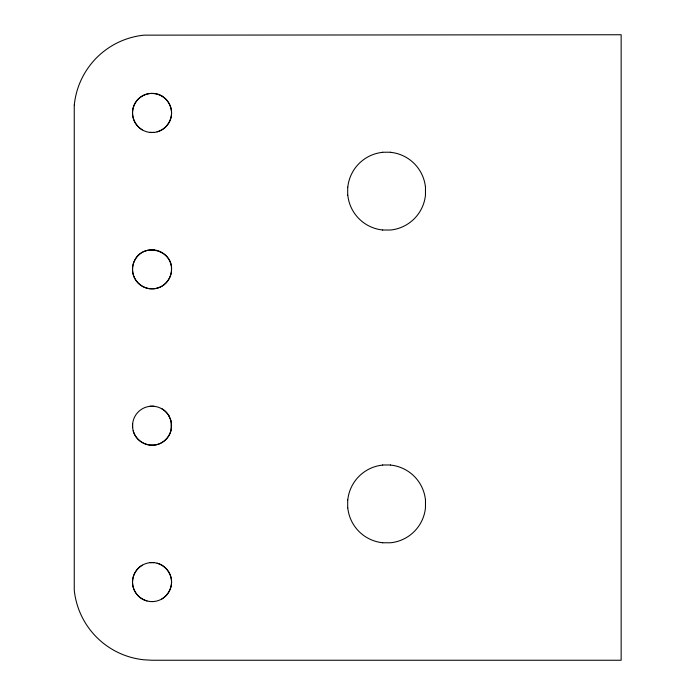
<?xml version="1.0" encoding="UTF-8"?>
<svg xmlns="http://www.w3.org/2000/svg" width="695" height="695" viewBox="0 0 695 695"><rect width="100%" height="100%" fill="white"/><g stroke="black" fill="none" stroke-linecap="round" stroke-linejoin="round"><path stroke-width="1.04" d="M132.589 110.939L132.589 114.936M132.589 423.689L132.589 427.686M347.7 187.137L347.7 195.13M347.7 499.87L347.7 507.863M142.258 565.148C136.35 568.675 132.606 575.191 132.484 582.071A19.608 19.608 0 0 0 146.984 600.949M161.805 598.994C168.294 595.146 172.178 587.588 171.483 580.073A19.512 19.512 0 0 0 141.737 565.522A19.512 19.512 0 0 0 141.728 598.647A19.512 19.512 0 0 0 171.465 584.069C172.464 574.782 166.088 565.626 157.096 563.185M157.096 131.833C166.105 129.383 172.438 120.226 171.483 110.939A19.512 19.512 0 0 0 154.038 93.556L150.042 93.495A19.512 19.512 0 0 0 132.649 110.983M154.038 132.389L150.042 132.389M382.597 152.231L390.59 152.231M150.042 406.245L154.038 406.245M382.597 464.981L390.59 464.981M150.042 562.611L154.038 562.611M154.038 601.514L150.042 601.514M382.597 230.019L390.59 230.019A39.033 39.033 0 0 0 425.462 195.121L425.488 187.137M154.038 249.87L150.042 249.87A19.512 19.512 0 0 0 132.641 267.366L132.589 271.319M382.597 542.769L390.59 542.769A39.033 39.033 0 0 0 425.462 507.863L425.488 499.87M161.805 96.014C168.303 99.863 172.178 107.421 171.483 114.936A19.512 19.512 0 0 1 132.649 114.944M142.267 129.869C136.35 126.334 132.606 119.818 132.484 112.938A19.608 19.608 0 0 1 161.874 95.962M168.954 415.923L170.918 420.64L171.483 427.686A19.512 19.512 0 0 1 154.038 445.121L150.042 445.13A19.512 19.512 0 0 1 132.563 425.053A19.512 19.512 0 0 1 151.397 406.21A19.512 19.512 0 0 1 171.474 423.733L170.918 430.752A19.599 19.599 0 0 1 161.805 442.628C151.197 448.996 136.133 442.776 133.153 430.752M161.796 408.686A19.599 19.599 0 0 1 168.963 415.853M382.676 229.993A39.033 39.033 0 0 1 347.795 195.121M347.795 187.207A39.033 39.033 0 0 1 382.667 152.327M390.59 152.327A39.033 39.033 0 0 1 425.462 187.207M382.667 542.743A39.033 39.033 0 0 1 347.787 507.863M347.787 499.948A39.033 39.033 0 0 1 382.676 465.077M390.573 465.077A39.033 39.033 0 0 1 425.462 499.948M132.641 271.319A19.512 19.512 0 0 0 150.077 288.755L154.038 288.764A19.512 19.512 0 0 0 171.465 271.319L171.483 267.323A19.512 19.512 0 0 0 154.038 249.922M74.252 104.945L74.252 590.055A78.057 78.057 0 0 0 144.047 659.798L152.031 660.25L621.148 660.25L621.148 34.75L144.039 35.15A78.057 78.057 0 0 0 74.296 104.954M171.578 269.321C171.474 276.202 167.703 282.709 161.805 286.244A19.573 19.573 0 0 1 135.082 259.53C143.987 242.494 172.438 250.104 171.578 269.321"/></g></svg>
